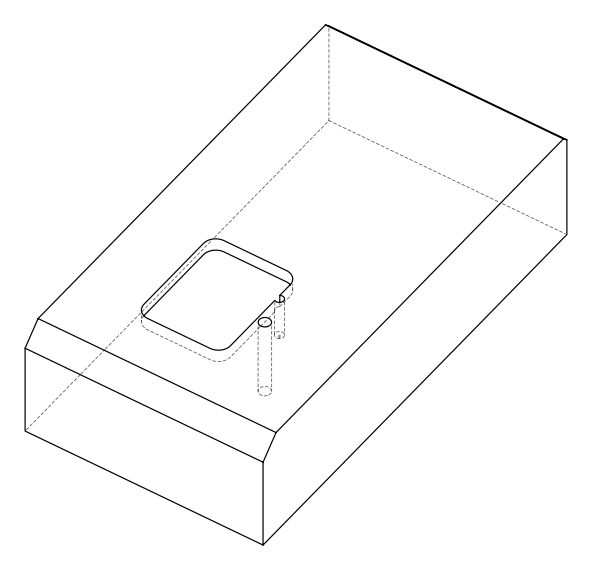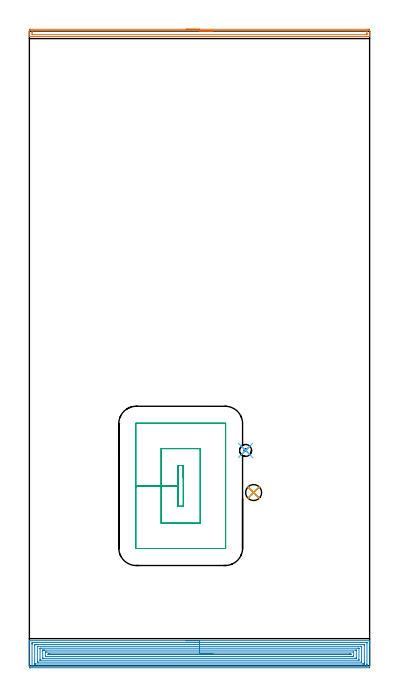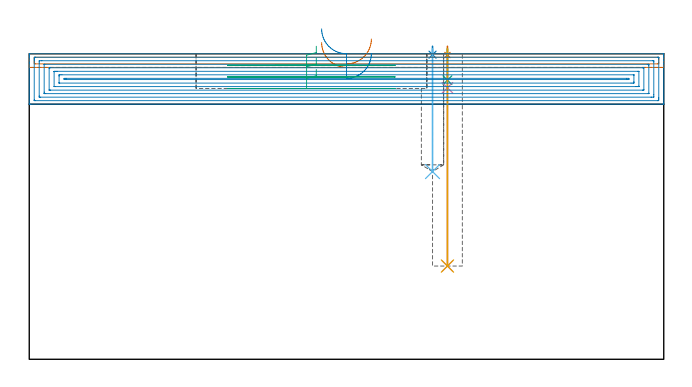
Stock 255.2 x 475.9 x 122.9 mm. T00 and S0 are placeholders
(PLAN: 9 operations, 6 tool changes, 25.8 min)
(1 SPOT_DRILL | STEP1POCKET | NXT0321_9005460120000 | 0.03 min | 1 mm3)
(2 SPOT_DRILL_1 | STEP1POCKET_1 | NXT0321_9005460120000 | 0.03 min | 1 mm3)
(3 DRILL_BLIND_HOLE_INTO_CENTER | STEP1POCKET | UGT0301_191 | 0.05 min | 359 mm3)
(4 GUN_DRILL_BLIND_HOLE | STEP1POCKET | UGT0307_003 | 0.39 min | 2852 mm3)
(5 DRILL_TO_ENLARGE_BLIND_HOLE | STEP1POCKET | UGT0301_373 | 0.35 min | 6402 mm3)
(6 DRILL_BLIND_HOLE_INTO_CENTER_1 | STEP1POCKET_1 | UGT0301_485 | 0.2 min | 2878 mm3)
(7 AREA_MILL | FG_CHAMFER_SURFACE | UGT0205_001 | 4.28 min | 3860 mm3)
(8 AREA_MILL_1 | FG_CHAMFER_SURFACE_1 | UGT0205_001 | 16.56 min | 52583 mm3)
(9 MILL_RECTANGULAR_POCKET | POCKET_RECTANGULAR_STRAIGHT | UGT0201_109 | Follow Part, ap 6.35, ae 75% | 3.93 min | 152950 mm3)
(TOOL NXT0321_9005460120000 | NC Spot Drill, 142deg, 12mm, Carbide, Uncoated | D12 PA142 FL30 Z2)
(TOOL UGT0301_191 | Twist Drill 7.1 mm | D7.1 PA118 FL66 Z2)
(TOOL UGT0307_003 | Gun Drill 7 mm | D7 PA130 FL24 Z1)
(TOOL UGT0301_373 | Twist Drill Flat Bottom 12 mm | D12 PA180 FL101 Z2)
(TOOL UGT0301_485 | Carbide Drill 9.0 mm | D9 PA118 FL81 Z2)
(TOOL UGT0205_001 | Chamfer Mill 20 x 3 x 45 deg. | D20 FL50 Z2)
(TOOL UGT0201_109 | End Mill 25.4 mm | D25.4 FL25 Z2)
(OP 1 SPOT_DRILL)
G17 G21 G94 G90
T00 M6
G54
G17 G0 G90 X168.2 Y129.9 S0 M3
G43 Z132.9 H0
G94 G81 G98 Z122.379 F250. R125.9
G80
M5
M2
(OP 2 SPOT_DRILL_1)
G17 G21 G94 G90
T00 M6
G54
G17 G0 G90 X162.2 Y161.5 S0 M3
G43 Z132.9 H0
G94 G81 G98 Z122.513 F250. R125.9
G80
M5
M2
(OP 3 DRILL_BLIND_HOLE_INTO_CENTER)
G17 G21 G94 G90
T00 M6
G54
G17 G0 G90 X168.2 Y129.9 S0 M3
G43 Z132.9 H0
G94 G81 G98 Z112.25 F250. R124.9
G80
M5
M2
(OP 4 GUN_DRILL_BLIND_HOLE)
G17 G21 G94 G90
T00 M6
G54
G17 G0 G90 X168.2 Y129.9 M8
G43 Z132.9 H0
Z122.067
S716 M3
G94 G1 Z109.221 F125. M26
G4 X.084
Z37.5 F250.
G4 X.084
G0 Z37.6
M5
M9
Z122.067
Z132.9
M2
(OP 5 DRILL_TO_ENLARGE_BLIND_HOLE)
G17 G21 G94 G90
T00 M6
G54
G17 G0 G90 X168.2 Y129.9 S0 M3
G43 Z132.9 H0
G94 G73 G98 Z37.5 F250. Q10.675 R124.9
G80
M5
M2
(OP 6 DRILL_BLIND_HOLE_INTO_CENTER_1)
G17 G21 G94 G90
T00 M6
G54
G17 G0 G90 X162.2 Y161.5 S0 M3
G43 Z132.9 H0
G94 G81 G98 Z75.5 F250. R124.9
G80
M5
M2
(OP 7 AREA_MILL)
G17 G21 G94 G90
T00 M6
G54
G17 G0 G90 X117.6 Y477.4 S1061 M3
G43 Z132.9 H0
Z127.4
G94 G1 X117.638 Z126.528 F250.
X117.752 Z125.663
X117.941 Z124.812
X118.203 Z123.98
X118.537 Z123.174
X118.94 Z122.4
X119.408 Z121.664
X119.94 Z120.972
X120.529 Z120.329
X121.172 Z119.74
X121.864 Z119.208
X122.6 Z118.74
X123.374 Z118.337
X124.18 Z118.003
X125.012 Z117.741
X125.864 Z117.552
X126.728 Z117.438
X127.6 Z117.4
X254.035
X254.571 Y477.399 Z117.401
X255.101 Y477.394 Z117.403
X255.192 Y477.391 Z117.405
X255.2 Y476.868 Z117.928
Y475.094 Z119.701
Y473.681 Z121.115
Y473.319 Z121.476
Y472.596 Z122.204
Y472.334 Z122.466
Y471.936 Z122.855
X255.191 Y471.903 Z122.888
X255.018 Y471.9 Z122.9
X0.182
X0.009 Y471.903 Z122.888
X0. Y471.936 Z122.855
Y472.334 Z122.466
Y472.596 Z122.204
Y473.319 Z121.476
Y474.568 Z120.229
Y475.981 Z118.815
Y476.605 Z118.191
X0.002 Y476.868 Z117.928
X0.008 Y477.391 Z117.405
X0.099 Y477.394 Z117.403
X0.629 Y477.4 Z117.4
X127.6
Y475.986 Z118.814
X252.777
X253.19 Y475.981 Z118.819
X253.199 Y475.568 Z119.232
X253.2 Y474.206 Z120.594
X253.199 Y473.793 Z121.007
X253.19 Y473.319 Z121.481
X252.787 Y473.314 Z121.486
X2.423
X2.01 Y473.319 Z121.481
X2.001 Y473.732 Z121.068
X2. Y475.094 Z119.706
X2.001 Y475.507 Z119.293
X2.01 Y475.981 Z118.819
X2.413 Y475.986 Z118.814
X127.6
X128.472 Z118.852
X129.336 Z118.966
X130.188 Z119.155
X131.02 Z119.417
X131.826 Z119.751
X132.6 Z120.154
X133.336 Z120.623
X134.028 Z121.154
X134.671 Z121.743
X135.26 Z122.386
X135.792 Z123.078
X136.26 Z123.814
X136.663 Z124.588
X136.997 Z125.394
X137.259 Z126.226
X137.448 Z127.078
X137.562 Z127.943
X137.6 Z128.814
G0 Z132.9
M5
M2
(OP 8 AREA_MILL_1)
G17 G21 G94 G90
T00 M6
G54
G17 G0 G90 X117.6 Y18.8 S1061 M3
G43 Z132.9 H0
G94 G1 X117.638 Z132.028 F250.
X117.752 Z131.163
X117.941 Z130.312
X118.203 Z129.48
X118.537 Z128.674
X118.94 Z127.9
X119.408 Z127.164
X119.94 Z126.472
X120.529 Z125.829
X121.172 Z125.239
X121.864 Z124.708
X122.6 Z124.24
X123.374 Z123.837
X124.18 Z123.503
X125.012 Z123.241
X125.864 Z123.052
X126.728 Z122.938
X127.6 Z122.9
X255.018
X255.192 Y18.797 Z122.888
X255.194 Y18.795 Z122.886
X255.2 Y18.431 Z122.53
Y18.184 Z122.284
Y17.466 Z121.561
Y16.225 Z120.321
Y14.821 Z118.916
Y-1.047 Z103.05
X255.198 Y-1.31 Z102.787
X255.19 Y-1.492 Z102.606
X255.006 Y-1.499 Z102.599
X0.629 Y-1.5 Z102.6
X0.191 Y-1.496 Z102.602
X0.01 Y-1.492 Z102.606
X0. Y-1.308 Z102.789
Y15.082 Z119.177
Y17.466 Z121.561
Y18.184 Z122.284
Y18.431 Z122.53
X0.006 Y18.795 Z122.886
X0.008 Y18.797 Z122.888
X0.182 Y18.8 Z122.9
X127.6
Y17.386 Z121.486
X252.782 Y17.385 Z121.485
X252.864
X253.164 Y17.379 Z121.479
X253.191 Y17.377 Z121.477
X253.194 Y17.353 Z121.453
X253.198 Y17.318 Z121.418
X253.199 Y17.284 Z121.384
X253.2 Y17.054 Z121.154
Y1.186 Z105.286
X253.198 Y0.716 Z104.816
X253.194 Y0.31 Z104.41
X253.179 Y-0.079 Z104.021
X252.782 Y-0.085 Z104.015
X252.701
X2.418
X2.336
X2.036 Y-0.079 Z104.021
X2.009 Y-0.077 Z104.023
X2.006 Y-0.053 Z104.047
X2.002 Y-0.018 Z104.082
X2.001 Y0.016 Z104.116
X2. Y0.246 Z104.346
Y16.114 Z120.214
X2.002 Y16.584 Z120.684
X2.006 Y16.99 Z121.09
X2.021 Y17.379 Z121.479
X2.418 Y17.384 Z121.484
X2.499 Y17.385 Z121.485
X127.6 Y17.386 Z121.486
Y15.972 Z120.072
X250.721 Y15.971 Z120.071
X250.994 Y15.97 Z120.07
X251.085 Y15.968 Z120.068
X251.156 Y15.965 Z120.065
X251.19 Y15.958 Z120.058
X251.192 Y15.905 Z120.005
X251.197 Y15.702 Z119.802
X251.2 Y15.5 Z119.6
Y2.276 Z106.376
X251.198 Y1.598 Z105.698
X251.195 Y1.399 Z105.499
X251.189 Y1.335 Z105.435
X251.13 Y1.333 Z105.433
X250.994 Y1.331 Z105.431
X250.373 Y1.329 Z105.429
X250.1 Y1.328 Z105.428
X4.479 Y1.329 Z105.429
X4.206 Y1.33 Z105.43
X4.115 Y1.332 Z105.432
X4.044 Y1.335 Z105.435
X4.01 Y1.342 Z105.442
X4.007 Y1.395 Z105.495
X4.003 Y1.598 Z105.698
X4. Y1.8 Z105.9
Y15.024 Z119.124
X4.002 Y15.702 Z119.802
X4.005 Y15.901 Z120.001
X4.011 Y15.964 Z120.064
X4.07 Y15.967 Z120.067
X4.206 Y15.969 Z120.069
X4.827 Y15.971 Z120.071
X5.1 Y15.972 Z120.072
X127.6
Y14.557 Z118.657
X248.579
X249.059 Y14.555 Z118.655
X249.166 Y14.552 Z118.652
X249.183 Y14.551 Z118.651
X249.19 Y14.538 Z118.638
X249.194 Y14.486 Z118.586
X249.197 Y14.378 Z118.478
X249.2 Y13.945 Z118.045
X249.199 Y2.923 Z107.023
X249.198 Y2.813 Z106.913
X249.193 Y2.759 Z106.859
X249.19 Y2.751 Z106.851
X249.182 Y2.748 Z106.848
X249.147 Y2.745 Z106.845
X248.938 Y2.743 Z106.843
X6.621
X6.141 Y2.745 Z106.845
X6.034 Y2.748 Z106.848
X6.017 Y2.749 Z106.849
X6.01 Y2.762 Z106.862
X6.006 Y2.814 Z106.914
X6.002 Y2.922 Z107.022
X6. Y3.355 Z107.455
X6.001 Y14.377 Z118.477
X6.003 Y14.487 Z118.587
X6.007 Y14.541 Z118.641
X6.01 Y14.549 Z118.649
X6.018 Y14.552 Z118.652
X6.053 Y14.555 Z118.655
X6.262 Y14.557 Z118.657
X127.6
Y13.143 Z117.243
X246.61
X246.783 Y13.142 Z117.242
X247.129 Y13.137 Z117.237
X247.192 Y13.133 Z117.233
X247.195 Y13.126 Z117.226
X247.199 Y13.102 Z117.202
Y4.457 Z108.557
X247.194 Y4.242 Z108.342
X247.19 Y4.166 Z108.266
X246.87 Y4.159 Z108.259
X246.696 Y4.157 Z108.257
X8.59
X8.417 Y4.158 Z108.258
X8.071 Y4.163 Z108.263
X8.008 Y4.167 Z108.267
X8.005 Y4.174 Z108.274
X8.001 Y4.198 Z108.298
Y12.843 Z116.943
X8.006 Y13.058 Z117.158
X8.01 Y13.134 Z117.234
X8.331 Y13.141 Z117.241
X8.504 Y13.143 Z117.243
X127.6
Y11.729 Z115.829
X244.735
X245.19 Y11.727 Z115.827
X245.194 Y11.725 Z115.825
X245.199 Y11.719 Z115.819
X245.2 Y5.776 Z109.876
X245.199 Y5.661 Z109.761
X245.195 Y5.605 Z109.705
X245.19 Y5.581 Z109.681
X245.169 Y5.577 Z109.677
X244.735 Y5.573 Z109.673
X244.281 Y5.571 Z109.671
X243.841
X10.465
X10.01 Y5.573 Z109.673
X10.006 Y5.575 Z109.675
X10.001 Y5.581 Z109.681
X10. Y11.524 Z115.624
X10.001 Y11.639 Z115.739
X10.005 Y11.695 Z115.795
X10.01 Y11.719 Z115.819
X10.031 Y11.723 Z115.823
X10.465 Y11.727 Z115.827
X10.919 Y11.729 Z115.829
X11.359
X127.6
Y10.315 Z114.415
X242.947 Y10.314 Z114.414
X243.048 Y10.313 Z114.413
X243.143 Y10.31 Z114.41
X243.184 Y10.308 Z114.408
X243.19 Y10.287 Z114.387
X243.195 Y10.257 Z114.357
X243.199 Y10.164 Z114.264
X243.2 Y7.519 Z111.619
X243.196 Y7.269 Z111.369
X243.191 Y7.102 Z111.202
X243.185 Y6.992 Z111.092
X243.145 Y6.99 Z111.09
X242.947 Y6.987 Z111.087
X242.846 Y6.986 Z111.086
X242.052 Y6.985 Z111.085
X12.253 Y6.986 Z111.086
X12.152 Y6.987 Z111.087
X12.057 Y6.99 Z111.09
X12.016 Y6.992 Z111.092
X12.01 Y7.013 Z111.113
X12.005 Y7.043 Z111.143
X12.001 Y7.136 Z111.236
X12. Y9.781 Z113.881
X12.004 Y10.031 Z114.131
X12.009 Y10.198 Z114.298
X12.015 Y10.308 Z114.408
X12.056 Y10.31 Z114.41
X12.253 Y10.313 Z114.413
X12.354 Y10.314 Z114.414
X13.148 Y10.315 Z114.415
X127.6
Y8.9 Z113.
X240.264
X240.908 Y8.896 Z112.996
X241.158 Y8.893 Z112.993
X241.191 Y8.65 Z112.75
X241.193 Y8.615 Z112.715
X241.158 Y8.406 Z112.506
X240.516 Y8.401 Z112.501
X240.264 Y8.4 Z112.5
X14.936
X14.292 Y8.403 Z112.503
X14.042 Y8.407 Z112.507
X14.009 Y8.65 Z112.75
X14.007 Y8.685 Z112.785
X14.042 Y8.893 Z112.993
X14.684 Y8.899 Z112.999
X14.936 Y8.9 Z113.
X127.6
X128.472 Z113.039
X129.336 Z113.152
X130.188 Z113.341
X131.02 Z113.604
X131.826 Z113.937
X132.6 Z114.34
X133.336 Z114.809
X134.028 Z115.34
X134.671 Z115.929
X135.26 Z116.573
X135.792 Z117.265
X136.26 Z118.
X136.663 Z118.774
X136.997 Z119.58
X137.259 Z120.412
X137.448 Z121.264
X137.562 Z122.129
X137.6 Z123.
G0 Z132.9
M5
M2
(OP 9 MILL_RECTANGULAR_POCKET)
G17 G21 G94 G90
T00 M6
G54
G17 G0 G90 X115.45 Y140.688 S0 M3
G43 Z132.9 H0
Z125.9
G94 G1 Y150.15 Z123.364 F250.
X111.55 Z122.319
Y134.9 Z118.233
Y119.65 F500.
X115.45
Y150.15
X111.55
Y134.9
X98.85
Y106.95
X128.15
Y162.85
X98.85
Y134.9
X79.8
Y88.2
G3 X80.1 Y87.9 R0.3
G1 X146.9
G3 X147.2 Y88.2 R0.3
G1 Y181.6
G3 X146.9 Y181.9 R0.3
G1 X80.1
G3 X79.8 Y181.6 R0.3
G1 Y134.9
Y133.9
G0 X115.45 Y140.688 Z121.233
G1 Y150.15 Z118.698 F250.
X111.55 Z117.653
Y134.9 Z113.567
Y119.65 F500.
X115.45
Y150.15
X111.55
Y134.9
X98.85
Y106.95
X128.15
Y162.85
X98.85
Y134.9
X79.8
Y88.2
G3 X80.1 Y87.9 R0.3
G1 X146.9
G3 X147.2 Y88.2 R0.3
G1 Y181.6
G3 X146.9 Y181.9 R0.3
G1 X80.1
G3 X79.8 Y181.6 R0.3
G1 Y134.9
Y133.9
G0 X115.45 Y140.688 Z116.567
G1 Y150.15 Z114.031 F250.
X111.55 Z112.986
Y134.9 Z108.9
Y119.65 F500.
X115.45
Y150.15
X111.55
Y134.9
X98.85
Y106.95
X128.15
Y162.85
X98.85
Y134.9
X79.8
Y88.2
G3 X80.1 Y87.9 R0.3
G1 X146.9
G3 X147.2 Y88.2 R0.3
G1 Y181.6
G3 X146.9 Y181.9 R0.3
G1 X80.1
G3 X79.8 Y181.6 R0.3
G1 Y134.9
Y133.9
G0 Z132.9
M5
M2
